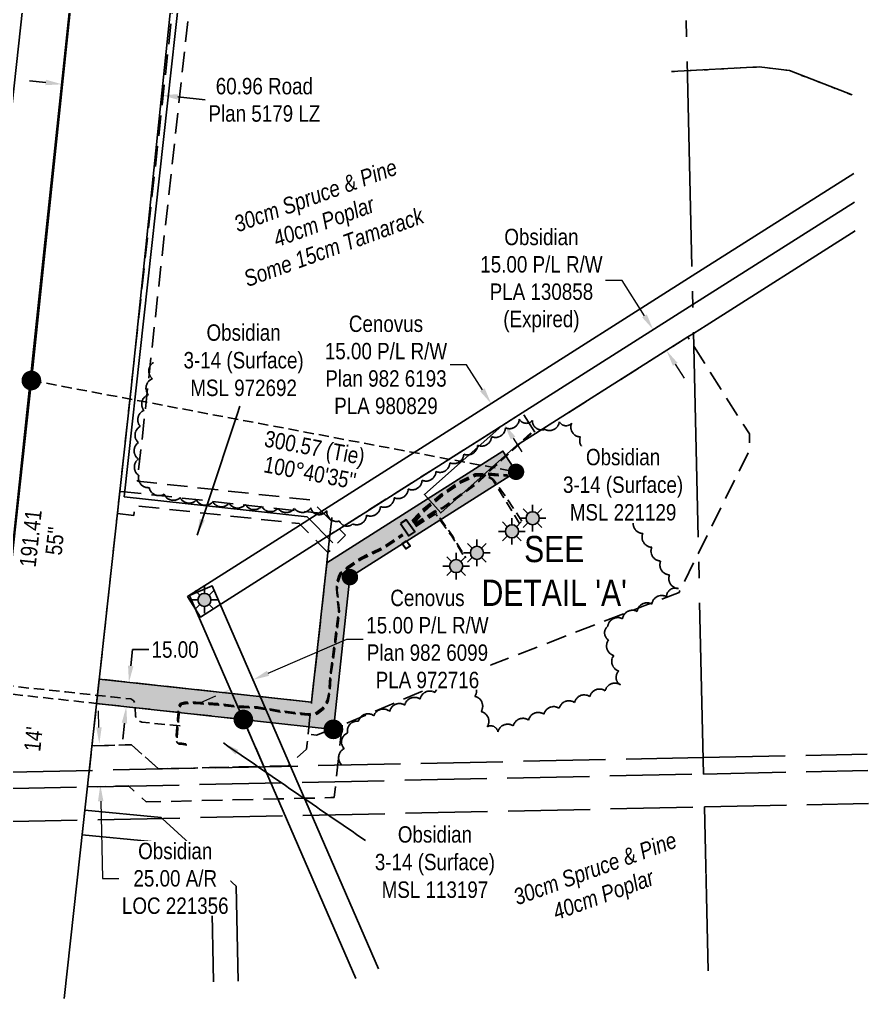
# Model space of a CAD drawing. Extents: x 606847 to 616975, y 5877213 to 5883625.
# Drawn here: x 609879 to 610396, y 5878634 to 5879231 of the extents above; entities that cross this region are included whole.
import ezdxf
from ezdxf.enums import TextEntityAlignment as Align

# ---------------------------------------------------------------- set-up
doc = ezdxf.new("R2010")
doc.units = 0
doc.header["$LTSCALE"] = 5
doc.header["$PDMODE"] = 34
doc.header["$PDSIZE"] = 0.03
for name, pattern in [('0', [1, 1, 0]), ('foc-ACCESSROAD', [3.75, 2.5, -1.25]), ('foc-FLOWLINE', [3.75, 2.5, -1.25]), ('foc-QUARTERLINE', [33, 25, -3, 2, -3]), ('foc-TIELINE', [1.875, 1.25, -0.625]), ('foc-UNSURVEYED', [12.5, 10, -2.5]), ('foc-WHEELTRACKS', [2, 0.4, -1.6]), ('UG_PIPE', [1.875, 1.25, -0.625])]:
    doc.linetypes.add(name, pattern=pattern)
doc.layers.get('Defpoints').update_dxf_attribs({"color": 9})
for name, color, linetype in [('AS-PIPE-UG', 44, 'UG_PIPE'), ('AS-POWER', 104, 'foc-POWER'), ('AS-TELUS', 224, 'foc-TEL'), ('C-AR', 13, 'foc-ACCESSROAD'), ('C-RW', 13, 'Continuous'), ('C-WS', 13, 'foc-ACCESSROAD'), ('C-WS-S', 8, 'Continuous'), ('DETAIL-T', 7, 'Continuous'), ('F-EZE', 190, 'foc-FLOWLINE'), ('F-RW', 190, 'Continuous'), ('L-BD', 7, 'Continuous'), ('L-MON', 1, 'Continuous'), ('L-QSEC', 8, 'foc-QUARTERLINE'), ('L-TIE', 7, 'foc-TIELINE'), ('L-TITLEDB', 4, 'Continuous'), ('L-TITLEDB-T', 4, 'Continuous'), ('L-USEC', 7, 'foc-UNSURVEYED'), ('P-PROPOSED', 10, 'Continuous'), ('P-PROPOSED-H', 21, 'Continuous'), ('P-TXT', 4, 'Continuous'), ('T-BUSH', 110, '0'), ('T-BUSH-T', 110, 'Continuous'), ('T-WATER-P3', 160, 'foc-WHEELTRACKS')]:
    doc.layers.add(name, color=color, linetype=linetype)
doc.layers.add('AS-STRUCTURE', color=7, linetype='Continuous', lineweight=30, true_color=0x595959)
for name, color, linetype, lineweight in [('C-AR-T', 13, 'Continuous', 9), ('C-RW-T', 13, 'Continuous', 9), ('C-WS-T', 13, 'Continuous', 9), ('F-EZE-T', 190, 'Continuous', 9), ('F-RW-T', 190, 'Continuous', 9)]:
    doc.layers.add(name, color=color, linetype=linetype, lineweight=lineweight)
doc.styles.add('80CG', font='ARIALN.TTF', dxfattribs={"height": 10})
doc.styles.add('80L', font='ARIALN.TTF', dxfattribs={"height": 10})
doc.styles.add('foc-LtypeFont', font='ARIALN.TTF', dxfattribs={"height": 7.35})
doc.linetypes.add('foc-POWER', pattern='A,6,-1,["P",foc-LtypeFont,S=0.2,R=0,X=-0.625,Y=-0.75],-1.24,4', length=12.24)
doc.linetypes.add('foc-TEL', pattern='A,2,-1,["T",foc-LtypeFont,S=0.2,R=0,X=-0.425,Y=-0.75],-1.24,8', length=12.24)
doc.linetypes.add('foc-TEL-NOLINE', pattern='A,0,-2,["T",foc-LtypeFont,S=0.2,R=0,X=-0.425,Y=-0.75],-10.24', length=12.24)
doc.linetypes.add('foc-TOPO-flowdirection-NOLINE', pattern='A,0,[">",foc-LtypeFont,S=0.3,R=0,X=0,Y=-0.945],-20,[">",foc-LtypeFont,S=0.3,R=0,X=0,Y=-0.945],0', length=20)
doc.dimstyles.new('Compass 5 000', dxfattribs={"dimscale": 5, "dimtxt": 9, "dimasz": 2, "dimexe": 0.2, "dimexo": 0.0625, "dimgap": 0.5, "dimtad": 0, "dimtih": 1, "dimtoh": 1, "dimzin": 0, "dimdsep": 46, "dimtxsty": '80CG', "dimcen": 0.1, "dimse1": 1, "dimse2": 1, "dimclrd": 256, "dimclrt": 256, "dimaunit": 1, "dimadec": 4, "dimazin": 0, "dimtfac": 0.06, "dimtofl": 0, "dimtmove": 0, "dimatfit": 1, "dimfxl": 0.2, "dimtolj": 1, "dimtzin": 0, "dimlwd": -1, "dimarcsym": 0})

# ---------------------------------------------------------------- blocks, each defined once
blk = doc.blocks.new('*D422')
at = {"layer": 'Defpoints', "color": 0, "transparency": 16777216}
for p in [(609984.49, 5879260.42), (609973.02, 5879247.72), (609982.99, 5879246.63)]:
    blk.add_point(p, dxfattribs=at)
at = {"layer": 'F-EZE-T', "transparency": 16777216}
for p, q in [((609964.58, 5879262.6), (609954.64, 5879263.69)), ((609994.44, 5879259.34), (610006.42, 5879258.03))]:
    blk.add_line(p, q, dxfattribs=at)
for points in [[(609964.77, 5879264.26), (609964.4, 5879260.94), (609974.52, 5879261.51)], [(609994.62, 5879260.99), (609994.25, 5879257.68), (609984.49, 5879260.42)]]:
    blk.add_solid(points, dxfattribs=at)
at = {"layer": 'F-EZE-T', "transparency": 16777216, "insert": (610065.56, 5879258.03), "char_height": 10, "attachment_point": 5, "style": '80CG'}
blk.add_mtext('\\A1;Fortis\\P10.00 Power Line R/W\\PEZE 120092', dxfattribs=at)
blk = doc.blocks.new('*D426')
at = {"layer": 'C-AR-T', "transparency": 16777216}
for p, q in [((609927.02, 5878799.41), (609926.79, 5878809.41)), ((609928.09, 5878754.42), (609929.2, 5878707.36)), ((609929.2, 5878707.36), (609939.2, 5878707.36))]:
    blk.add_line(p, q, dxfattribs=at)
for points in [[(609928.69, 5878799.45), (609925.36, 5878799.37), (609927.26, 5878789.41)], [(609929.75, 5878754.46), (609926.42, 5878754.38), (609927.85, 5878764.42)]]:
    blk.add_solid(points, dxfattribs=at)
at = {"layer": 'Defpoints', "color": 0, "transparency": 16777216}
for p in [(609932.51, 5878789.54), (609927.85, 5878764.42), (609933.11, 5878764.54)]:
    blk.add_point(p, dxfattribs=at)
at = {"layer": 'C-AR-T', "transparency": 16777216, "insert": (609973.5, 5878707.36), "char_height": 10, "attachment_point": 5, "style": '80CG', "bg_fill": 3, "box_fill_scale": 1.1, "bg_fill_color": 256, "bg_fill_true_color": 13158600, "bg_fill_transparency": 0}
blk.add_mtext('\\A1;Obsidian\\P25.00 A/R\\PLOC 221356', dxfattribs=at)
blk = doc.blocks.new('*D479')
at = {"layer": 'C-RW-T', "transparency": 16777216}
for p, q in [((610245.64, 5879071.74), (610235.64, 5879071.74)), ((610259.31, 5879050.2), (610245.64, 5879071.74)), ((610278.07, 5879020.64), (610283.43, 5879012.2))]:
    blk.add_line(p, q, dxfattribs=at)
for points in [[(610260.72, 5879051.09), (610257.9, 5879049.3), (610264.67, 5879041.76)], [(610279.48, 5879021.53), (610276.67, 5879019.75), (610272.71, 5879029.08)]]:
    blk.add_solid(points, dxfattribs=at)
at = {"layer": 'Defpoints', "color": 0, "transparency": 16777216}
for p in [(610261.92, 5879040.01), (610264.67, 5879041.76), (610269.96, 5879027.34)]:
    blk.add_point(p, dxfattribs=at)
at = {"layer": 'C-RW-T', "transparency": 16777216, "insert": (610196.55, 5879071.74), "char_height": 10, "attachment_point": 5, "style": '80CG'}
blk.add_mtext('\\A1;Obsidian\\P15.00 P/L R/W\\PPLA 130858\\P(Expired)', dxfattribs=at)
blk = doc.blocks.new('*D490')
at = {"layer": 'Defpoints', "color": 0, "transparency": 16777216}
for p in [(610013.83, 5878844.45), (610000.18, 5878838.52), (610020.83, 5878828.36)]:
    blk.add_point(p, dxfattribs=at)
at = {"layer": 'F-RW-T', "transparency": 16777216}
for p, q in [((610030, 5878832.35), (610078.04, 5878853.24)), ((610078.04, 5878853.24), (610088.04, 5878853.24)), ((609998, 5878818.44), (609988.83, 5878814.45))]:
    blk.add_line(p, q, dxfattribs=at)
for points in [[(610029.33, 5878833.88), (610030.66, 5878830.82), (610020.83, 5878828.36)], [(609997.34, 5878819.97), (609998.67, 5878816.91), (610007.17, 5878822.43)]]:
    blk.add_solid(points, dxfattribs=at)
at = {"layer": 'F-RW-T', "transparency": 16777216, "insert": (610127.12, 5878853.24), "char_height": 10, "attachment_point": 5, "style": '80CG', "bg_fill": 3, "box_fill_scale": 1.1, "bg_fill_color": 256, "bg_fill_true_color": 13158600, "bg_fill_transparency": 0}
blk.add_mtext('\\A1;Cenovus\\P15.00 P/L R/W\\PPlan 982 6099\\PPLA 972716', dxfattribs=at)
blk = doc.blocks.new('*D491')
at = {"layer": 'Defpoints', "color": 0, "transparency": 16777216}
for p in [(610165.93, 5878996.72), (610144.93, 5878983.37), (610152.91, 5878970.81)]:
    blk.add_point(p, dxfattribs=at)
at = {"layer": 'F-RW-T', "transparency": 16777216}
for p, q in [((610150.95, 5879020.29), (610140.95, 5879020.29)), ((610160.57, 5879005.16), (610150.95, 5879020.29)), ((610179.28, 5878975.73), (610184.64, 5878967.29))]:
    blk.add_line(p, q, dxfattribs=at)
for points in [[(610161.97, 5879006.06), (610159.16, 5879004.27), (610165.93, 5878996.72)], [(610180.68, 5878976.63), (610177.87, 5878974.84), (610173.91, 5878984.17)]]:
    blk.add_solid(points, dxfattribs=at)
at = {"layer": 'F-RW-T', "transparency": 16777216, "insert": (610101.86, 5879020.29), "char_height": 10, "attachment_point": 5, "style": '80CG'}
blk.add_mtext('\\A1;Cenovus\\P15.00 P/L R/W\\PPlan 982 6193\\PPLA 980829', dxfattribs=at)
blk = doc.blocks.new('*D493')
at = {"layer": 'Defpoints', "color": 0, "transparency": 16777216}
for p in [(609906.37, 5879208.07), (609966.95, 5879201.45), (609965.12, 5879184.67)]:
    blk.add_point(p, dxfattribs=at)
at = {"layer": 'L-TITLEDB-T', "transparency": 16777216}
for p, q in [((609894.6, 5879192.37), (609884.66, 5879193.46)), ((609975.06, 5879183.59), (609991.79, 5879181.76))]:
    blk.add_line(p, q, dxfattribs=at)
for points in [[(609894.78, 5879194.03), (609894.42, 5879190.72), (609904.54, 5879191.29)], [(609975.24, 5879185.24), (609974.88, 5879181.93), (609965.12, 5879184.67)]]:
    blk.add_solid(points, dxfattribs=at)
at = {"layer": 'L-TITLEDB-T', "transparency": 16777216, "insert": (610027.79, 5879181.76), "char_height": 10, "attachment_point": 5, "style": '80CG'}
blk.add_mtext('\\A1;60.96 Road\\PPlan 5179 LZ', dxfattribs=at)
blk = doc.blocks.new('GAS')
h = blk.add_hatch(color=255)
h.dxf.hatch_style = 1
edge = h.paths.add_edge_path()
edge.add_arc((0, 0), 0.9, 0, 360)
for p, q in [((0, 0.81), (0, 1.62)), ((-0.81, 0), (-1.62, 0)), ((-0.57, 0.57), (-1.14, 1.14)), ((0.57, 0.57), (1.14, 1.14)), ((1.62, 0), (0.81, 0)), ((-0.57, -0.57), (-1.14, -1.14)), ((0, -0.81), (0, -1.62)), ((1.14, -1.14), (0.57, -0.57))]:
    blk.add_line(p, q)
blk.add_circle((0, 0), 0.8)
blk = doc.blocks.new('fdia')
at = {"color": 255, "const_width": 1}
blk.add_lwpolyline([(-0.5, 0, 1), (0.5, 0, 1)], format="xyb", close=True, dxfattribs=at)
blk = doc.blocks.new('Fdiaa')
blk.add_blockref('fdia', (0, 0))
blk = doc.blocks.new('fdib')
at = {"color": 1, "const_width": 1.6}
blk.add_lwpolyline([(-0.4, 0, 1), (0.4, 0, 1)], format="xyb", close=True, dxfattribs=at)
at = {"color": 1}
blk.add_circle((0, 0), 0.8, dxfattribs=at)
blk = doc.blocks.new('Fdibb')
blk.add_blockref('fdib', (0, 0))
blk = doc.blocks.new('fdicc')
for name in ['Fdibb', 'Fdiaa']:
    blk.add_blockref(name, (0, 0))
blk = doc.blocks.new('FDI')
blk.add_blockref('fdicc', (0, 0))
blk = doc.blocks.new('PLIA')
at = {"color": 255, "const_width": 1}
blk.add_lwpolyline([(-0.5, 0, 1), (0.5, 0, 1)], format="xyb", close=True, dxfattribs=at)
blk = doc.blocks.new('PLIAA')
blk.add_blockref('PLIA', (0, 0))
blk = doc.blocks.new('PLIB')
at = {"color": 1}
blk.add_circle((0, 0), 0.8, dxfattribs=at)
blk = doc.blocks.new('PLIBB')
blk.add_blockref('PLIB', (0, 0))
blk = doc.blocks.new('PLICC')
for name in ['PLIAA', 'PLIBB']:
    blk.add_blockref(name, (0, 0))
blk = doc.blocks.new('PLI')
blk.add_blockref('PLICC', (0, 0))
blk = doc.blocks.new('*D571')
at = {"layer": 'Defpoints', "color": 0, "transparency": 16777216}
for p in [(609943.76, 5878827.08), (609945.29, 5878826.91), (609942.13, 5878812.17)]:
    blk.add_point(p, dxfattribs=at)
at = {"layer": 'P-TXT', "transparency": 16777216}
for p, q in [((609946.37, 5878836.85), (609947.46, 5878846.79)), ((609947.46, 5878846.79), (609957.46, 5878846.79)), ((609942.57, 5878802.07), (609941.49, 5878792.13))]:
    blk.add_line(p, q, dxfattribs=at)
for points in [[(609944.72, 5878837.04), (609948.03, 5878836.67), (609945.29, 5878826.91)], [(609940.91, 5878802.25), (609944.23, 5878801.89), (609943.66, 5878812.01)]]:
    blk.add_solid(points, dxfattribs=at)
at = {"layer": 'P-TXT', "transparency": 16777216, "insert": (609973.4, 5878846.79), "char_height": 10, "attachment_point": 5, "style": '80CG'}
blk.add_mtext('\\A1;15.00', dxfattribs=at)

msp = doc.modelspace()

# ---------------------------------------------------------------- hatches: boundary and pattern name
at = {"layer": 'P-PROPOSED-H'}
h = msp.add_hatch(color=256, dxfattribs=at)
h.dxf.hatch_style = 1
h.paths.add_polyline_path([(609927.23, 5878828.887), (610056.533, 5878814.753), (610065.763, 5878899.774), (610173.064, 5878967.797), (610181.092, 5878955.134), (610079.89, 5878890.977), (610069.82, 5878798.218), (609925.598, 5878813.982)])

# ---------------------------------------------------------------- linework, layer by layer
at = {"layer": 'AS-PIPE-UG', "flags": 128}
for points in [[(610119.082, 5878923.204), (610131.136, 5878931.119), (610136.445, 5878933.411), (610157.311, 5878948.591), (610166.491, 5878957.606), (610191.388, 5878980.056)], [(610119.42, 5878922.763), (610131.474, 5878930.678), (610136.783, 5878932.97), (610157.649, 5878948.15), (610166.829, 5878957.165), (610191.726, 5878979.615)], [(610117.521, 5878925.561), (610123.871, 5878931.871), (610135.57, 5878941.494), (610146.779, 5878949.297), (610156.215, 5878953.886), (610164.236, 5878954.266), (610175.931, 5878953.385)], [(610117.766, 5878925.017), (610123.964, 5878931.786), (610135.773, 5878941.297), (610146.934, 5878949.079), (610156.336, 5878953.623), (610164.275, 5878953.668), (610175.995, 5878952.732)], [(610118.095, 5878924.596), (610124.172, 5878931.608), (610135.955, 5878941.183), (610147.136, 5878948.876), (610156.511, 5878953.347), (610164.317, 5878953.095), (610179.197, 5878952.331)], [(610118.42, 5878924.12), (610124.614, 5878931.143), (610136.187, 5878940.869), (610147.379, 5878948.638), (610156.763, 5878953.097), (610163.962, 5878952.612), (610167.071, 5878950.76), (610175.159, 5878939.569), (610184.562, 5878925.086)], [(610118.744, 5878923.62), (610125.081, 5878930.781), (610136.372, 5878940.552), (610147.525, 5878948.412), (610156.905, 5878952.711), (610163.865, 5878952.055), (610166.743, 5878950.505), (610183.299, 5878923.668)], [(610119.721, 5878922.287), (610131.726, 5878930.255), (610132.6, 5878929.997), (610142.361, 5878916.125), (610150.488, 5878902.813)], [(610120.045, 5878921.843), (610131.667, 5878929.203), (610132.581, 5878928.911), (610141.971, 5878915.93), (610150.102, 5878902.518)]]:
    msp.add_lwpolyline(points, dxfattribs=at)
at = {"layer": 'AS-POWER'}
for p, q in [((609942.481, 5878939.82), (610053.951, 5878927.651)), ((610053.951, 5878927.651), (610069.521, 5878911.893))]:
    msp.add_line(p, q, dxfattribs=at)
msp.add_lwpolyline([(609942.481, 5878939.82), (609990.392, 5879375.619), (610042.507, 5879367.053)], dxfattribs=at)
at = {"layer": 'AS-STRUCTURE', "flags": 128}
for points in [[(610110.72, 5878923.567), (610115.818, 5878916.161), (610119.342, 5878918.537), (610114.231, 5878925.917)], [(610114.337, 5878913.152), (610116.553, 5878910.064), (610113.928, 5878908.22), (610111.742, 5878911.326)]]:
    msp.add_lwpolyline(points, close=True, dxfattribs=at)
at = {"layer": 'AS-TELUS', "linetype": 'foc-TEL-NOLINE', "flags": 128}
msp.add_lwpolyline([(609845.347, 5878640.884), (609856.195, 5878739.965), (609937.308, 5879503.614, 0.0522029), (609933.588, 5879679.333)], format="xyb", dxfattribs=at)
at = {"layer": 'C-AR', "flags": 128}
msp.add_lwpolyline([(610075.152, 5878800.737), (610072.374, 5878775.229), (610070.349, 5878756.65), (610068.369, 5878756.603), (610052.447, 5878756.232), (610036.3, 5878755.852), (609955.858, 5878753.969), (609944.936, 5878763.718), (609920.04, 5878763.132), (609921.016, 5878772.049), (609922.781, 5878788.204), (609946.902, 5878788.771), (609963.279, 5878774.153), (609969.556, 5878774.299), (609984.546, 5878774.649), (609994.32, 5878774.877), (610027.453, 5878775.65), (610042.367, 5878776), (610043.214, 5878776.778), (610053.448, 5878786.175), (610053.858, 5878789.871), (610054.443, 5878795.313), (610059.577, 5878794.737), (610075.152, 5878800.737)], close=True, dxfattribs=at)
at = {"layer": 'C-RW'}
msp.add_lwpolyline([(610387.675, 5879101.93), (610296.826, 5879044.389), (610289.134, 5879039.507), (610285.772, 5879037.369), (610192.934, 5878978.462), (610181.446, 5878971.155), (610135.271, 5878930.048), (610125.297, 5878941.251), (610172.42, 5878983.201), (610184.902, 5878991.123), (610288.728, 5879057.026), (610387.27, 5879119.438)], dxfattribs=at)
at = {"layer": 'C-WS', "flags": 128}
for points in [[(610289.312, 5879031.777), (610323.236, 5878978.258), (610323.236, 5878968.262), (610292.23, 5878905.648), (610280.362, 5878881.681), (610259.505, 5878873.581), (610200.875, 5878851.001), (610123.143, 5878821.04), (610075.152, 5878800.737), (610059.577, 5878794.737), (610054.443, 5878795.313), (610056.533, 5878814.753), (610067.675, 5878916.717), (610072.875, 5878920.017), (610172.42, 5878983.201), (610184.902, 5878991.123), (610192.934, 5878978.462), (610285.772, 5879037.369), (610289.312, 5879031.777)], [(610066.519, 5878905.955), (610056.531, 5878814.754), (610025.217, 5878818.175), (610008.168, 5878820.039), (609927.23, 5878828.887), (609933.026, 5878881.907), (609933.21, 5878883.592), (609938.247, 5878929.679), (609939.549, 5878941.585), (609939.733, 5878943.269), (610064.084, 5878929.669), (610069.036, 5878929.134), (610068.598, 5878925.152), (610067.405, 5878914.25), (610066.519, 5878905.955)], [(610015.049, 5878804.205), (610016.467, 5878800.998), (610021.585, 5878789.189), (610027.453, 5878775.65), (609994.32, 5878774.877), (609984.546, 5878774.649), (609969.556, 5878774.299), (609963.279, 5878774.153), (609946.902, 5878788.771), (609922.781, 5878788.204), (609925.284, 5878811.08), (609925.598, 5878813.982), (610015.049, 5878804.205)]]:
    msp.add_lwpolyline(points, close=True, dxfattribs=at)
at = {"layer": 'F-EZE', "flags": 128}
msp.add_lwpolyline([(610044.25, 5879376.17), (610044.704, 5879355.796), (610007.13, 5879362.365), (609995.944, 5879365.046), (609950.464, 5878949.46), (610055.814, 5878937.941), (610064.084, 5878929.667), (610065.984, 5878927.765), (610068.597, 5878925.153), (610074.801, 5878918.944), (610077.22, 5878916.524), (610066.521, 5878905.955), (610061.828, 5878910.713), (610051.121, 5878921.425), (610048.939, 5878923.608), (609948.834, 5878934.555), (609948.182, 5878928.6), (609938.246, 5878929.68), (609939.547, 5878941.586), (609939.732, 5878943.269), (609946.411, 5879004.361), (609988.397, 5879388.418), (609998.38, 5879387.315), (609998.135, 5879385.078), (610011.185, 5879381.952), (610044.25, 5879376.17)], close=True, dxfattribs=at)
at = {"layer": 'F-RW', "flags": 128}
msp.add_lwpolyline([(609812.959, 5878638.246), (609827.836, 5878756.789), (609907.43, 5879484.456), (609903.984, 5879667.208)], dxfattribs=at)
at = {"layer": 'F-RW'}
for points in [[(610387.27, 5879119.438), (610288.729, 5879057.026), (610184.902, 5878991.123), (610172.42, 5878983.201), (610072.875, 5878920.017), (610065.479, 5878915.323), (610059.904, 5878911.785), (609999.681, 5878873.562), (609988.898, 5878866.657), (609981.029, 5878879.156), (610049.195, 5878922.496), (610059.886, 5878929.293), (610062.158, 5878930.739), (610288.324, 5879074.547), (610386.866, 5879136.922)], [(609996.876, 5878644.427), (609995.733, 5878695.875), (609958.769, 5878729.842), (609916.84, 5878733.989), (609918.473, 5878748.906), (609964.879, 5878744.588), (609965.605, 5878743.919), (610010.58, 5878702.594), (610011.867, 5878644.752)]]:
    msp.add_lwpolyline(points, dxfattribs=at)
at = {"layer": 'L-QSEC', "flags": 128}
for points in [[(610277.669, 5879535.149), (610295.345, 5878770.999)], [(610295.81, 5878750.896), (610298.121, 5878650.966)]]:
    msp.add_lwpolyline(points, dxfattribs=at)
at = {"layer": 'L-TIE'}
for p, q in [((609885.849, 5879010.798), (610181.092, 5878955.134)), ((609865.025, 5878820.603), (609925.598, 5878813.982))]:
    msp.add_line(p, q, dxfattribs=at)
at = {"layer": 'L-TITLEDB'}
for points in [[(609845.347, 5878640.884), (609885.849, 5879010.798), (609935.247, 5879482.216)], [(609986.425, 5879389.482), (609946.422, 5879004.166), (609905.92, 5878634.252)]]:
    msp.add_lwpolyline(points, dxfattribs=at)
at = {"layer": 'L-USEC', "flags": 128}
for points in [[(610295.112, 5878781.051), (610395.049, 5878783.158)], [(609498.259, 5878764.251), (610295.112, 5878781.051)], [(609488.438, 5878753.987), (610295.386, 5878771)], [(610295.386, 5878771), (610395.322, 5878773.107)], [(610295.81, 5878750.896), (610395.746, 5878753.003)], [(609488.9, 5878733.884), (610295.81, 5878750.896)]]:
    msp.add_lwpolyline(points, dxfattribs=at)
at = {"layer": 'T-BUSH', "flags": 128}
for points in [[(609960.301, 5879021.762, 0.5205671), (609959.637, 5879011.857, 0.5205671), (609957.131, 5879002.183, 0.5205671), (609954.463, 5878992.55, 0.5205671), (609952.215, 5878982.844, 0.5205671), (609951.017, 5878972.93, 0.5205671), (609951.086, 5878962.946, 0.5205671), (609951.305, 5878952.954, 0.5205671), (609957.633, 5878945.493, 0.5205671), (609966.73, 5878941.486, 0.5205671), (609976.498, 5878939.403, 0.5205671), (609986.379, 5878937.917, 0.5205671), (609996.304, 5878936.814, 0.5205671), (610006.258, 5878935.967, 0.5205671), (610016.232, 5878935.313, 0.5205671), (610026.15, 5878934.092, 0.5205671), (610036.063, 5878932.879, 0.5205671), (610046.052, 5878932.884, 0.5205671), (610056.045, 5878933.096)], [(610150.706, 5878827.163, -0.6529898), (610156.024, 5878818.306, -0.5205671), (610159.794, 5878809.048, -0.5205671), (610163.563, 5878799.79, -0.5205671), (610170.029, 5878796.745, -0.5205671), (610179.365, 5878800.317, -0.5205671), (610188.701, 5878803.888, -0.5205671), (610198.037, 5878807.46, -0.5205671), (610207.374, 5878811.031, -0.5205671), (610216.71, 5878814.602, -0.5205671), (610226.046, 5878818.174, -0.5205671), (610235.382, 5878821.745, -0.5205671), (610244.718, 5878825.317, -0.5205671), (610243.791, 5878833.711, -0.5205671), (610240.581, 5878843.178, -0.5205671), (610237.446, 5878852.669, -0.5205671), (610237.013, 5878861.118, -0.5205671), (610245.949, 5878865.599, -0.5205671), (610254.884, 5878870.08, -0.5205671), (610263.819, 5878874.561, -0.5205671), (610272.755, 5878879.042, -0.5205671), (610280.025, 5878883.977, -0.5205671), (610274.6, 5878892.373, -0.5205671), (610269.175, 5878900.769, -0.5205671), (610263.751, 5878909.165, -0.5205671), (610258.326, 5878917.561, -0.5205671), (610252.901, 5878925.956, -0.5205671), (610247.476, 5878934.352, -0.5205671), (610242.051, 5878942.748, -0.5205671), (610236.626, 5878951.144, -0.5205671), (610231.201, 5878959.54, -0.5205671), (610225.776, 5878967.936, -0.5205671), (610220.351, 5878976.331, -0.5205671), (610214.926, 5878984.727, -0.5205671), (610207.506, 5878985.601, -0.5205671), (610198.633, 5878980.998, -0.5205671), (610191.027, 5878986.342, -0.5205671), (610183.095, 5878987.208, -0.5205671), (610174.634, 5878981.886, -0.5205671), (610166.173, 5878976.563, -0.5205671), (610157.711, 5878971.241, -0.5205671), (610149.25, 5878965.919, -0.5205671), (610140.789, 5878960.596, -0.5205671), (610132.328, 5878955.274, -0.5205671), (610123.867, 5878949.951, -0.5205671), (610115.406, 5878944.629, -0.5205671), (610106.944, 5878939.306, -0.5205671), (610098.483, 5878933.984, -0.5205671), (610090.022, 5878928.661, -0.5205671), (610081.561, 5878923.339, -0.5205671), (610073.523, 5878925.135, -0.5205671), (610065.752, 5878931.423, -0.6557611), (610056.045, 5878933.096, -0.5205671)], [(610074.673, 5878776.404, -0.0122336), (610074.941, 5878776.534, -0.5205671), (610076.356, 5878786.429, -0.5205671), (610078.507, 5878796.009, -0.5205671), (610085.107, 5878803.177, -0.5205671), (610094.5, 5878806.547, -0.5205671), (610104.119, 5878809.171, -0.5205671), (610113.34, 5878813.027, -0.5205671), (610122.637, 5878816.688, -0.5205671), (610131.808, 5878820.65, -0.5205671), (610141.242, 5878823.954, -0.5205671), (610150.706, 5878827.163)]]:
    msp.add_lwpolyline(points, format="xyb", dxfattribs=at)
at = {"layer": 'T-WATER-P3', "flags": 128}
msp.add_lwpolyline([(610275.702, 5879199.008), (610329.111, 5879201.821), (610347.62, 5879199.586), (610385.759, 5879184.766)], dxfattribs=at)
at = {"layer": 'T-WATER-P3', "linetype": 'foc-TOPO-flowdirection-NOLINE', "flags": 128}
msp.add_lwpolyline([(610275.702, 5879199.008), (610329.111, 5879201.821), (610347.62, 5879199.586), (610385.759, 5879184.766)], dxfattribs=at)

# ---------------------------------------------------------------- block references
at = {"layer": 'C-WS-S', "xscale": 4.99790845, "yscale": 4.99790845, "zscale": 4.99790845}
for p in [(610191.193, 5878926.836), (610178.605, 5878918.863), (610157.259, 5878905.749), (610144.613, 5878897.701), (609991.272, 5878877.084)]:
    msp.add_blockref('GAS', p, dxfattribs=at)
at = {"layer": 'L-MON', "xscale": 4.99790845, "yscale": 4.99790845, "zscale": 4.99790845}
for name, p in [('FDI', (609885.849, 5879010.798)), ('PLI', (610181.092, 5878955.134)), ('PLI', (610079.89, 5878890.977)), ('FDI', (610069.82, 5878798.218))]:
    msp.add_blockref(name, p, dxfattribs=at)

# ---------------------------------------------------------------- texts
at = {"layer": 'C-WS-T', "char_height": 9.99584, "width": 72.59366, "attachment_point": 2, "line_spacing_factor": 1.010437, "style": '80CG'}
for s, insert in [('Obsidian\\P3-14 (Surface)\\PMSL 972692', (610015.139, 5879044.995)), ('Obsidian\\P3-14 (Surface)\\PMSL 113197', (610131.687, 5878739.196))]:
    msp.add_mtext(s, dxfattribs=dict(at, insert=insert))
at = {"layer": 'L-BD', "style": '80L'}
for s, height, rotation, p in [('300.57 (Tie)', 9.99582, 349.323, (610058.218, 5878968.637)), ("100°40'35''", 9.99582, 349.323, (610055.579, 5878954.639)), ('191.41', 9.9958, 83.7516, (609885.373, 5878914.613)), ("55''", 9.9958, 83.7516, (609900.278, 5878912.981)), ("14'", 9.9958, 83.7516, (609887.064, 5878792.293))]:
    msp.add_text(s, height=height, rotation=rotation, dxfattribs=at).set_placement(p, align=Align.MIDDLE)
at = {"layer": 'T-BUSH-T', "insert": (610002.734, 5879108.383), "char_height": 10, "attachment_point": 1, "rotation": 20, "style": '80L'}
msp.add_mtext_dynamic_manual_height_columns('\\pi5.749;{\\fArial Narrow|b0|i1|c0|p34;30cm Spruce & Pine\\P\\pi25.118;40cm Poplar\\P\\pi-0.0081687;Some 15cm Tamarack}', width=115.01777, gutter_width=47.5, heights=[0], dxfattribs=at)

# ---------------------------------------------------------------- dimensions: what is measured, and where the dimension line sits
at = {"layer": 'C-RW-T'}
dim = msp.add_linear_dim(base=(610264.671, 5879041.755), p1=(610269.963, 5879027.338), p2=(610261.92, 5879040.009), angle=122.404884, text='Obsidian\\P15.00 P/L R/W\\PPLA 130858\\P(Expired)', dimstyle='Compass 5 000', dxfattribs=at)
dim.commit()
dim.dimension.update_dxf_attribs({"geometry": '*D479', "text_midpoint": (610196.554, 5879071.737), "dimtype": 161})
at = {"layer": 'F-EZE-T'}
dim = msp.add_linear_dim(base=(609984.494, 5879260.424), p1=(609973.017, 5879247.722), p2=(609982.986, 5879246.632), angle=353.760466, text='Fortis\\P10.00 Power Line R/W\\PEZE 120092', dimstyle='Compass 5 000', dxfattribs=at)
dim.commit()
dim.dimension.update_dxf_attribs({"geometry": '*D422', "text_midpoint": (610065.561, 5879258.027), "dimtype": 161})
at = {"layer": 'F-RW-T'}
dim = msp.add_linear_dim(base=(610165.931, 5878996.723), p1=(610152.906, 5878970.815), p2=(610144.925, 5878983.366), angle=122.450475, text='Cenovus\\P15.00 P/L R/W\\PPlan 982 6193\\PPLA 980829', dimstyle='Compass 5 000', dxfattribs=at)
dim.commit()
dim.dimension.update_dxf_attribs({"geometry": '*D491', "text_midpoint": (610101.861, 5879020.288), "dimtype": 161})
at = {"layer": 'L-TITLEDB-T'}
dim = msp.add_linear_dim(base=(609965.117, 5879184.671), p1=(609906.37, 5879208.066), p2=(609966.95, 5879201.449), angle=353.766787, text='60.96 Road\\PPlan 5179 LZ', dimstyle='Compass 5 000', dxfattribs=at)
dim.commit()
dim.dimension.update_dxf_attribs({"geometry": '*D493', "text_midpoint": (610027.785, 5879181.759), "dimtype": 161})

# ---------------------------------------------------------------- leaders
at = {"layer": 'C-WS-T', "path_type": 1}
msp.add_leader([(609986.811, 5878916.501), (610012.871, 5878995.075)], dimstyle='Compass 5 000', override={"dimgap": 0.5, "dimtad": 0}, dxfattribs=at)

# ---------------------------------------------------------------- next in the draw order: texts
at = {"layer": 'C-WS-T', "insert": (610246.291, 5878969.137), "char_height": 9.99584, "width": 72.59366, "attachment_point": 2, "line_spacing_factor": 1.010437, "style": '80CG', "bg_fill": 3, "box_fill_scale": 1.15, "bg_fill_color": 256, "bg_fill_true_color": 256, "bg_fill_transparency": 0}
msp.add_mtext('Obsidian\\P3-14 (Surface)\\PMSL 221129', dxfattribs=at)
at = {"layer": 'T-BUSH-T', "insert": (610173.016, 5878698.33), "char_height": 9.99582, "attachment_point": 1, "rotation": 20, "style": '80L', "bg_fill": 2}
msp.add_mtext_dynamic_manual_height_columns('\\pi5.7706;{\\fArial Narrow|b0|i1|c0|p34;30cm Spruce & Pine\\P\\pi25.132;40cm Poplar}', width=115.01777, gutter_width=47.5, heights=[0], dxfattribs=at)

# ---------------------------------------------------------------- next in the draw order: dimensions: what is measured, and where the dimension line sits
at = {"layer": 'C-AR-T'}
dim = msp.add_linear_dim(base=(609927.852, 5878764.42), p1=(609932.515, 5878789.537), p2=(609933.105, 5878764.544), angle=271.353669, text='Obsidian\\P25.00 A/R\\PLOC 221356', dimstyle='Compass 5 000', override={"dimtfill": 1}, dxfattribs=at)
dim.commit()
dim.dimension.update_dxf_attribs({"geometry": '*D426', "text_midpoint": (609973.501, 5878707.363), "dimtype": 161})

# ---------------------------------------------------------------- next in the draw order: linework, layer by layer
at = {"layer": 'AS-PIPE-UG', "flags": 128}
for points in [[(609683.609, 5878969.886), (609699.073, 5878962.147), (609721.331, 5878953.868), (609737.791, 5878949.222), (609762.604, 5878938.765), (609769.835, 5878933.1), (609773.53, 5878926.988), (609780.482, 5878906.288), (609791.756, 5878873.274), (609800.521, 5878846.351), (609803.896, 5878838.155), (609807.075, 5878834.846), (609810.25, 5878833.358), (609824.554, 5878831.178), (609838.262, 5878829.04), (609884.73, 5878823.281), (609906.897, 5878821.077), (609934.622, 5878818.025), (609946.372, 5878816.723), (609948.167, 5878815.509), (609949.047, 5878813.955), (609949.268, 5878806.169), (609950.403, 5878803.929), (609953.054, 5878802.577), (609976.86, 5878800.357)], [(609979.966, 5878789.356), (609977.443, 5878789.88), (609975.157, 5878789.984), (609974.463, 5878790.589), (609973.906, 5878791.318), (609974.007, 5878794.381), (609974.511, 5878799.515), (609974.916, 5878804.65), (609975.244, 5878808.382), (609975.667, 5878812.668), (609976.269, 5878813.571), (609976.743, 5878814.223), (609979.125, 5878814.74), (609986.078, 5878814.812), (609999.211, 5878813.894), (610012.138, 5878812.458), (610023.694, 5878811.89), (610036.863, 5878809.66), (610053.851, 5878807.663), (610058.695, 5878808.102), (610059.89, 5878808.835), (610063.139, 5878811.297), (610066.133, 5878816.001), (610066.985, 5878820.667), (610067.985, 5878833.242), (610070.778, 5878852.695), (610072.951, 5878870.981), (610071.638, 5878883.609), (610071.793, 5878887.858), (610073.234, 5878891.89), (610074.23, 5878893.862), (610078.015, 5878897.004), (610086.496, 5878902.817), (610099.571, 5878909.064), (610111.695, 5878917.124)], [(609980.134, 5878789.094), (609977.611, 5878789.618), (609975.325, 5878789.722), (609974.631, 5878790.327), (609974.074, 5878791.056), (609974.175, 5878794.119), (609974.679, 5878799.253), (609975.084, 5878804.388), (609975.412, 5878808.12), (609975.835, 5878812.406), (609976.437, 5878813.309), (609976.911, 5878813.961), (609979.293, 5878814.478), (609986.246, 5878814.55), (609999.379, 5878813.632), (610012.306, 5878812.196), (610023.862, 5878811.628), (610037.031, 5878809.398), (610054.019, 5878807.401), (610058.863, 5878807.84), (610060.058, 5878808.573), (610063.307, 5878811.035), (610066.301, 5878815.739), (610067.153, 5878820.405), (610068.153, 5878832.98), (610070.946, 5878852.433), (610073.119, 5878870.719), (610071.806, 5878883.347), (610071.961, 5878887.596), (610073.402, 5878891.628), (610074.398, 5878893.6), (610078.183, 5878896.742), (610086.664, 5878902.555), (610099.739, 5878908.802), (610111.863, 5878916.862)], [(609980.293, 5878788.717), (609977.77, 5878789.241), (609975.484, 5878789.345), (609974.79, 5878789.95), (609974.233, 5878790.679), (609974.334, 5878793.742), (609974.838, 5878798.876), (609975.243, 5878804.011), (609975.571, 5878807.743), (609975.994, 5878812.029), (609976.596, 5878812.932), (609977.07, 5878813.584), (609979.452, 5878814.101), (609986.405, 5878814.173), (609999.538, 5878813.255), (610012.465, 5878811.819), (610024.021, 5878811.251), (610037.19, 5878809.021), (610054.178, 5878807.024), (610059.022, 5878807.463), (610060.217, 5878808.196), (610063.466, 5878810.658), (610066.46, 5878815.362), (610067.312, 5878820.028), (610068.312, 5878832.603), (610071.105, 5878852.056), (610073.278, 5878870.342), (610071.965, 5878882.97), (610072.12, 5878887.219), (610073.561, 5878891.251), (610074.557, 5878893.223), (610078.342, 5878896.365), (610086.823, 5878902.178), (610099.898, 5878908.425), (610112.022, 5878916.485)], [(609980.551, 5878788.473), (609978.028, 5878788.997), (609975.742, 5878789.101), (609975.048, 5878789.706), (609974.491, 5878790.435), (609974.592, 5878793.498), (609975.096, 5878798.632), (609975.501, 5878803.767), (609975.829, 5878807.499), (609976.252, 5878811.785), (609976.854, 5878812.688), (609977.328, 5878813.34), (609979.71, 5878813.857), (609986.663, 5878813.929), (609999.796, 5878813.011), (610012.723, 5878811.575), (610024.279, 5878811.007), (610037.448, 5878808.777), (610054.436, 5878806.78), (610059.28, 5878807.219), (610060.475, 5878807.952), (610063.724, 5878810.414), (610066.718, 5878815.118), (610067.57, 5878819.784), (610068.57, 5878832.359), (610071.363, 5878851.812), (610073.536, 5878870.098), (610072.223, 5878882.726), (610072.378, 5878886.975), (610073.819, 5878891.007), (610074.815, 5878892.979), (610078.6, 5878896.121), (610087.081, 5878901.934), (610100.156, 5878908.181), (610112.28, 5878916.241)]]:
    msp.add_lwpolyline(points, dxfattribs=at)
at = {"layer": 'F-RW'}
msp.add_lwpolyline([(610083.462, 5878646.306), (609982.239, 5878879.679), (609995.994, 5878885.646), (610097.218, 5878652.272)], dxfattribs=at)
at = {"layer": 'P-PROPOSED', "flags": 128}
msp.add_lwpolyline([(609927.23, 5878828.887), (610056.533, 5878814.753), (610065.763, 5878899.774), (610173.064, 5878967.797), (610181.092, 5878955.134), (610079.89, 5878890.977), (610069.82, 5878798.218), (609925.598, 5878813.982)], close=True, dxfattribs=at)

# ---------------------------------------------------------------- next in the draw order: block references
at = {"layer": 'L-MON', "xscale": 4.99790845, "yscale": 4.99790845, "zscale": 4.99790845}
msp.add_blockref('FDI', (610014.982, 5878804.189), dxfattribs=at)

# ---------------------------------------------------------------- next in the draw order: leaders
at = {"layer": 'C-WS-T', "path_type": 1}
msp.add_leader([(610002.839, 5878789.911), (610089.297, 5878730.5)], dimstyle='Compass 5 000', override={"dimgap": 0.5, "dimtad": 0}, dxfattribs=at)

# ---------------------------------------------------------------- next in the draw order: dimensions: what is measured, and where the dimension line sits
at = {"layer": 'F-RW-T'}
dim = msp.add_linear_dim(base=(610020.826, 5878828.363), p1=(610000.177, 5878838.517), p2=(610013.829, 5878844.454), angle=23.502378, text='Cenovus\\P15.00 P/L R/W\\PPlan 982 6099\\PPLA 972716', dimstyle='Compass 5 000', override={"dimtfill": 1}, dxfattribs=at)
dim.commit()
dim.dimension.update_dxf_attribs({"geometry": '*D490', "text_midpoint": (610127.124, 5878853.242), "dimtype": 161})

# ---------------------------------------------------------------- next in the draw order: texts
at = {"layer": 'DETAIL-T', "color": 3, "insert": (610204.355, 5878894.769), "char_height": 15.9933, "width": 87.73038, "attachment_point": 5, "style": '80CG'}
msp.add_mtext("SEE\\PDETAIL 'A'", dxfattribs=at)

# ---------------------------------------------------------------- next in the draw order: dimensions: what is measured, and where the dimension line sits
at = {"layer": 'P-TXT'}
dim = msp.add_aligned_dim(p1=(609942.133, 5878812.175), p2=(609943.762, 5878827.08), distance=-1.535, text='15.00', dimstyle='Compass 5 000', dxfattribs=at)
dim.commit()
dim.dimension.update_dxf_attribs({"geometry": '*D571', "text_midpoint": (609973.399, 5878846.795)})

doc.saveas('drawing.dxf')
